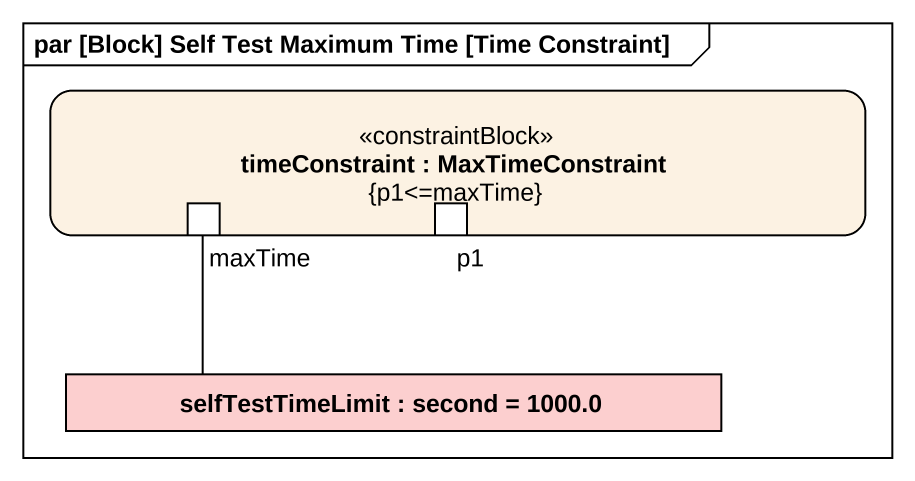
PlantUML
@startuml
mainframe par [Block] Self Test Maximum Time [Time Constraint]
rectangle "timeConstraint : MaxTimeConstraint\n{p1<=maxTime}" as timeConstraint <<constraintBlock>> {
  port maxTime
  port p1
}
rectangle "selfTestTimeLimit : second = 1000.0" as selfTestTimeLimit #FCCFCF
maxTime -- selfTestTimeLimit
@enduml
